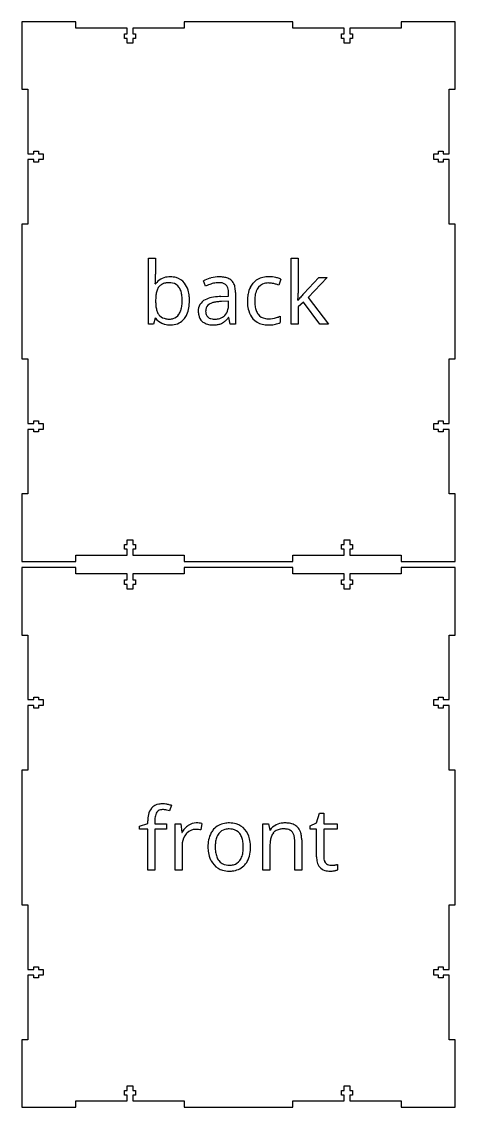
# Model space of a CAD drawing. Header units: inches. Extents: x 0 to 624, y 3 to 518.
# Drawn here: x 0 to 206, y 3 to 518 of the extents above; entities that cross this region are included whole.
import ezdxf

# ---------------------------------------------------------------- set-up
doc = ezdxf.new("R2010")
doc.units = ezdxf.units.IN

msp = doc.modelspace()

# ---------------------------------------------------------------- linework, layer by layer
at = {"layer": 'back_labelLayer'}
for p, q in [((60.29, 374.55), (60.29, 405.85)), ((60.29, 405.85), (63.63, 405.85)), ((63.63, 405.85), (63.63, 398.25)), ((128.07, 374.55), (128.07, 405.85)), ((128.07, 405.85), (131.37, 405.85)), ((131.37, 405.85), (131.37, 389.26)), ((134, 389.05), (141.12, 396.6)), ((145.09, 396.6), (136.15, 387.2)), ((141.12, 396.6), (145.09, 396.6)), ((63.47, 393.66), (63.63, 393.66)), ((87.39, 392.51), (86.36, 395.07)), ((123.16, 395.85), (122.13, 393.02)), ((94.57, 387.65), (98.31, 387.77)), ((98.31, 387.77), (98.31, 389.14)), ((101.57, 389.6), (101.57, 374.55)), ((136.15, 387.2), (145.71, 374.55)), ((98.23, 385.39), (94.89, 385.25)), ((98.23, 383.4), (98.23, 385.39)), ((131.2, 385.84), (131.37, 385.84)), ((133.88, 384.97), (131.37, 382.8)), ((131.37, 382.8), (131.37, 374.55)), ((141.67, 374.55), (133.88, 384.97)), ((63.39, 377.39), (62.69, 374.55)), ((63.63, 377.39), (63.39, 377.39)), ((98.43, 377.69), (98.27, 377.69)), ((99.1, 374.55), (98.43, 377.69)), ((122.84, 378.25), (122.84, 375.29)), ((62.69, 374.55), (60.29, 374.55)), ((101.57, 374.55), (99.1, 374.55)), ((131.37, 374.55), (128.07, 374.55)), ((145.71, 374.55), (141.67, 374.55))]:
    msp.add_line(p, q, dxfattribs=at)
for centre, radius, start, end in [((-5.99, 398.19), 69.63, 358.1123, 0.0484), ((69.86, 389.32), 7.59, 95.1835, 145.1109), ((70.53, 385.56), 11.41, 89.8743, 96.8145), ((70.65, 386.75), 10.21, 74.2393, 90.5624), ((71.33, 389.23), 7.64, 38.5631, 74.067), ((93.85, 381.5), 15.47, 90.0714, 104.6521), ((93.91, 382.86), 14.1, 81.568, 90.3249), ((94.72, 388.17), 8.73, 68.2274, 81.7494), ((116.35, 388.23), 8.65, 101.4913, 138.3134), ((117.39, 383.89), 13.11, 89.5892, 102.1788), ((117.47, 381.93), 15.07, 77.7702, 89.9475), ((117.19, 380.36), 16.67, 74.6797, 77.9579), ((21.85, 396.96), 41.75, 355.4717, 355.6527), ((13.38, 397.54), 50.24, 355.7239, 358.1259), ((69.73, 388.79), 5.72, 143.3382, 161.256), ((68.66, 389.49), 4.44, 120.1403, 142.4249), ((69.3, 388.29), 5.81, 100.4469, 119.6701), ((70, 384.78), 9.38, 89.5731, 100.7324), ((70.12, 386.44), 7.72, 78.6781, 90.3749), ((70.77, 389.22), 4.87, 35.5408, 79.8011), ((70.23, 388.83), 5.54, 32.7035, 35.5242), ((68.73, 387.98), 7.26, 15.7779, 32.0151), ((69.59, 387.88), 9.84, 16.4709, 38.4075), ((93.67, 381.52), 15.4, 106.3569, 118.335), ((97.18, 372.41), 22.37, 112.2122, 115.9641), ((94.99, 377.94), 16.41, 103.6227, 112.432), ((94.33, 379.49), 17.53, 104.5162, 106.549), ((93.71, 383.33), 10.87, 90.4485, 103.7665), ((93.65, 385.95), 8.25, 83.6507, 90.1753), ((93.99, 388.73), 5.46, 70.5716, 83.9929), ((94.71, 390.67), 3.39, 42.7296, 71.038), ((94.4, 390.5), 3.73, 20.4094, 41.4479), ((92.35, 389.72), 5.93, 7.8273, 20.6042), ((95.86, 391), 5.68, 47.8683, 68.2934), ((96.04, 391.36), 5.29, 19.2331, 46.6741), ((92.97, 390.22), 8.56, 6.3379, 19.6815), ((119.24, 386.74), 11.9, 153.0875, 170.1051), ((116.8, 387.9), 9.21, 138.655, 152.6854), ((116.71, 388.38), 5.6, 114.4266, 161.6633), ((117.24, 386.64), 7.41, 88.7194, 112.5668), ((117.4, 386.64), 7.4, 87.675, 89.9748), ((117.28, 384.48), 9.57, 81.691, 87.5079), ((116.68, 380.3), 13.79, 77.2999, 81.7345), ((115.86, 376.43), 17.74, 74.7802, 77.4498), ((116.65, 379.21), 14.86, 68.3294, 74.8831), ((118.73, 385.94), 10.88, 70.0946, 74.7386), ((120.19, 389.96), 6.6, 63.5034, 70.1862), ((120.89, 391.42), 4.98, 62.928, 63.1879), ((89.36, 385.61), 25.73, 177.6177, 180.0425), ((81.62, 386.01), 17.98, 171.0668, 177.8457), ((74.18, 387.21), 10.45, 160.8926, 171.2334), ((63.95, 386.57), 12.25, 6.1649, 16.0396), ((56.51, 385.71), 19.73, 359.7681, 6.3095), ((64.59, 386.31), 15.08, 5.1338, 16.7973), ((58.27, 385.64), 21.43, 359.8779, 5.4094), ((92.56, 375.58), 11.82, 101.3568, 117.0799), ((94.88, 364.71), 22.93, 92.4696, 101.7065), ((95.55, 355.04), 32.62, 91.7165, 92.9096), ((88.72, 389.19), 9.59, 359.6933, 8.0036), ((88.43, 389.64), 13.14, 359.8027, 6.6584), ((125.65, 385.55), 18.43, 169.8978, 180.3689), ((129.14, 385.52), 18.45, 174.531, 180.155), ((121.94, 386.33), 11.21, 160.1418, 175.1368), ((22.82, 393.44), 108.66, 356.0329, 356.6443), ((65.89, 390.92), 65.51, 356.6325, 357.491), ((91.8, 389.78), 39.57, 357.5042, 358.3307), ((109.11, 389.3), 22.25, 358.2739, 359.8928), ((147.5, 374.41), 19.77, 142.3234, 144.7075), ((158.03, 366.29), 33.07, 140.4331, 142.3366), ((171.75, 355), 50.84, 139.2799, 140.4703), ((187.61, 341.36), 71.75, 138.3417, 139.2878), ((85.71, 385.51), 22.08, 179.7763, 185.7075), ((77.01, 384.61), 13.33, 185.5925, 194.2051), ((71.43, 383.16), 7.57, 193.943, 208.0218), ((68.33, 383.39), 7.67, 326.7105, 343.6662), ((63.86, 384.76), 12.34, 343.4171, 353.6369), ((57.11, 385.56), 19.13, 353.4935, 0.2205), ((66.95, 384.32), 12.66, 335.8306, 350.8255), ((60.12, 385.48), 19.58, 350.6563, 0.338), ((89.66, 380.88), 5.78, 115.4905, 182.3568), ((92.66, 380.62), 5.27, 171.2122, 180.2058), ((90.98, 380.96), 3.56, 120.9734, 172.418), ((91.84, 379.65), 5.13, 113.5887, 121.6805), ((93.08, 376.69), 8.34, 102.7995, 113.2433), ((94.58, 370.31), 14.89, 96.3545, 102.9953), ((95.69, 360.75), 24.52, 91.8565, 96.4478), ((92.55, 382.62), 5.59, 314.1892, 347.427), ((89.75, 383.33), 8.48, 346.9178, 0.2825), ((87.6, 383.4), 10.63, 359.818, 0.0001), ((127.42, 385.41), 20.19, 179.9389, 183.9815), ((121.98, 384.93), 14.73, 183.5914, 196.354), ((126.86, 385.39), 16.17, 179.7041, 188.0744), ((121.03, 384.54), 10.29, 187.9315, 200.3885), ((-6.93, 395.45), 138.47, 356.0205, 356.0551), ((69.65, 381.69), 7.4, 215.585, 245.8362), ((69.17, 382.02), 5.04, 208.5537, 217.5606), ((68.99, 381.94), 4.84, 218.1691, 253.8047), ((69.89, 384.71), 7.76, 253.1382, 266.8483), ((70.14, 387.68), 10.74, 266.3776, 270.0511), ((70.22, 383.6), 6.66, 269.3869, 285.8631), ((71.1, 382.09), 7.91, 274.064, 321.4081), ((70.71, 381.81), 4.8, 286.0163, 326.8497), ((69.95, 383.02), 9.39, 321.3161, 335.5436), ((92.29, 380.58), 8.4, 179.5457, 192.6949), ((89.46, 379.88), 5.49, 192.0828, 227.4521), ((92.16, 380.57), 4.77, 179.5266, 192.7787), ((90.55, 380.17), 3.11, 192.3265, 222.058), ((90.43, 380.1), 2.97, 222.5805, 229.2547), ((90.83, 380.63), 3.64, 229.7837, 254.2724), ((91.37, 382.43), 5.52, 253.9397, 266.4534), ((91.55, 384.41), 7.51, 266.0783, 270.059), ((91.62, 386.1), 9.19, 269.5792, 282.0414), ((92.29, 383.12), 6.15, 281.7121, 306.4594), ((92.59, 382.63), 5.58, 306.9881, 313.8559), ((90.81, 382.81), 8.99, 304.8486, 314.8531), ((87.41, 386.27), 13.84, 314.7445, 321.7072), ((117.13, 383.45), 9.66, 196.0167, 221.1349), ((116.16, 382.74), 8.46, 221.7976, 256.8021), ((117.88, 383.37), 6.93, 200.4183, 216.6393), ((116.56, 382.43), 5.3, 216.9695, 261.3103), ((117.14, 385.14), 8.08, 260.1359, 270.2692), ((117.12, 391.04), 13.98, 270.2658, 286.2891), ((116.27, 394.21), 17.26, 286.0461, 292.3654), ((70.21, 382.99), 8.81, 245.9802, 255.5456), ((70.49, 384.28), 10.13, 255.7755, 270.3186), ((70.57, 385.47), 11.33, 269.9226, 275.5482), ((89.61, 380.1), 5.75, 227.7689, 237.805), ((90.11, 380.99), 6.77, 238.3273, 258.9184), ((90.82, 384.4), 10.25, 258.672, 270.4047), ((90.9, 389.18), 15.03, 269.9539, 273.1491), ((91.15, 385.51), 11.35, 272.9335, 281.4139), ((91.88, 381.93), 7.7, 281.298, 293.7314), ((92.44, 380.49), 6.15, 294.3933, 304.7371), ((117.16, 386.63), 12.48, 256.4244, 270.489), ((117.27, 392.46), 18.31, 269.9655, 272.8643), ((117.55, 388.16), 14.01, 272.5981, 282.1878), ((118.53, 383.76), 9.5, 282.0344, 296.9455)]:
    msp.add_arc(centre, radius, start, end, dxfattribs=at)
at = {"layer": 'back_outsideCutPath'}
for p, q in [((0, 518), (0, 486)), ((25.75, 518), (0, 518)), ((25.75, 515), (25.75, 518)), ((50.12, 515), (25.75, 515)), ((50.12, 512.25), (50.12, 515)), ((77.25, 515), (52.88, 515)), ((52.88, 515), (52.88, 512.25)), ((128.75, 518), (77.25, 518)), ((77.25, 518), (77.25, 515)), ((128.75, 515), (128.75, 518)), ((153.12, 515), (128.75, 515)), ((153.12, 512.25), (153.12, 515)), ((180.25, 515), (155.88, 515)), ((155.88, 515), (155.88, 512.25)), ((206, 518), (180.25, 518)), ((180.25, 518), (180.25, 515)), ((206, 486), (206, 518)), ((48.88, 510), (48.88, 512.25)), ((48.88, 512.25), (50.12, 512.25)), ((50.12, 510), (48.88, 510)), ((50.12, 507.75), (50.12, 510)), ((52.88, 512.25), (54.12, 512.25)), ((54.12, 510), (52.88, 510)), ((52.88, 510), (52.88, 507.75)), ((54.12, 512.25), (54.12, 510)), ((151.88, 510), (151.88, 512.25)), ((151.88, 512.25), (153.12, 512.25)), ((153.12, 510), (151.88, 510)), ((153.12, 507.75), (153.12, 510)), ((155.88, 512.25), (157.12, 512.25)), ((157.12, 510), (155.88, 510)), ((155.88, 510), (155.88, 507.75)), ((157.12, 512.25), (157.12, 510)), ((52.88, 507.75), (50.12, 507.75)), ((155.88, 507.75), (153.12, 507.75)), ((0, 486), (3, 486)), ((3, 486), (3, 455.38)), ((203, 455.38), (203, 486)), ((203, 486), (206, 486)), ((3, 455.38), (5.75, 455.38)), ((5.75, 455.38), (5.75, 456.62)), ((5.75, 456.62), (8, 456.62)), ((8, 456.62), (8, 455.38)), ((8, 455.38), (10.25, 455.38)), ((10.25, 455.38), (10.25, 452.62)), ((195.75, 452.62), (195.75, 455.38)), ((195.75, 455.38), (198, 455.38)), ((198, 455.38), (198, 456.62)), ((198, 456.62), (200.25, 456.62)), ((200.25, 456.62), (200.25, 455.38)), ((200.25, 455.38), (203, 455.38)), ((5.75, 452.62), (3, 452.62)), ((3, 452.62), (3, 422)), ((5.75, 451.38), (5.75, 452.62)), ((8, 451.38), (5.75, 451.38)), ((10.25, 452.62), (8, 452.62)), ((8, 452.62), (8, 451.38)), ((198, 452.62), (195.75, 452.62)), ((198, 451.38), (198, 452.62)), ((200.25, 451.38), (198, 451.38)), ((203, 452.62), (200.25, 452.62)), ((200.25, 452.62), (200.25, 451.38)), ((203, 422), (203, 452.62)), ((3, 422), (0, 422)), ((0, 422), (0, 358)), ((206, 422), (203, 422)), ((206, 358), (206, 422)), ((0, 358), (3, 358)), ((3, 358), (3, 327.38)), ((203, 327.38), (203, 358)), ((203, 358), (206, 358)), ((3, 327.38), (5.75, 327.38)), ((5.75, 324.62), (3, 324.62)), ((3, 324.62), (3, 294)), ((5.75, 327.38), (5.75, 328.62)), ((5.75, 328.62), (8, 328.62)), ((5.75, 323.38), (5.75, 324.62)), ((8, 328.62), (8, 327.38)), ((8, 327.38), (10.25, 327.38)), ((10.25, 324.62), (8, 324.62)), ((8, 324.62), (8, 323.38)), ((10.25, 327.38), (10.25, 324.62)), ((195.75, 324.62), (195.75, 327.38)), ((195.75, 327.38), (198, 327.38)), ((198, 324.62), (195.75, 324.62)), ((198, 327.38), (198, 328.62)), ((198, 328.62), (200.25, 328.62)), ((198, 323.38), (198, 324.62)), ((200.25, 328.62), (200.25, 327.38)), ((200.25, 327.38), (203, 327.38)), ((203, 324.62), (200.25, 324.62)), ((200.25, 324.62), (200.25, 323.38)), ((203, 294), (203, 324.62)), ((8, 323.38), (5.75, 323.38)), ((200.25, 323.38), (198, 323.38)), ((3, 294), (0, 294)), ((0, 294), (0, 262)), ((206, 294), (203, 294)), ((206, 262), (206, 294)), ((48.88, 267.75), (48.88, 270)), ((48.88, 270), (50.12, 270)), ((50.12, 270), (50.12, 272.25)), ((50.12, 272.25), (52.88, 272.25)), ((52.88, 272.25), (52.88, 270)), ((52.88, 270), (54.12, 270)), ((54.12, 270), (54.12, 267.75)), ((151.88, 267.75), (151.88, 270)), ((151.88, 270), (153.12, 270)), ((153.12, 270), (153.12, 272.25)), ((153.12, 272.25), (155.88, 272.25)), ((155.88, 272.25), (155.88, 270)), ((155.88, 270), (157.12, 270)), ((157.12, 270), (157.12, 267.75)), ((25.75, 262), (25.75, 265)), ((25.75, 265), (50.12, 265)), ((50.12, 267.75), (48.88, 267.75)), ((50.12, 265), (50.12, 267.75)), ((54.12, 267.75), (52.88, 267.75)), ((52.88, 267.75), (52.88, 265)), ((52.88, 265), (77.25, 265)), ((77.25, 265), (77.25, 262)), ((128.75, 262), (128.75, 265)), ((128.75, 265), (153.12, 265)), ((153.12, 267.75), (151.88, 267.75)), ((153.12, 265), (153.12, 267.75)), ((157.12, 267.75), (155.88, 267.75)), ((155.88, 267.75), (155.88, 265)), ((155.88, 265), (180.25, 265)), ((180.25, 265), (180.25, 262)), ((0, 262), (25.75, 262)), ((77.25, 262), (128.75, 262)), ((180.25, 262), (206, 262))]:
    msp.add_line(p, q, dxfattribs=at)
at = {"layer": 'front_labelLayer'}
for p, q in [((71.12, 146.26), (70.26, 143.58)), ((140.13, 137.89), (141.53, 142.6)), ((141.53, 142.6), (143.47, 142.6)), ((143.47, 142.6), (143.47, 137.49)), ((55.98, 136.4), (59.92, 137.61)), ((55.98, 134.89), (55.98, 136.4)), ((59.92, 134.89), (55.98, 134.89)), ((59.92, 137.61), (59.92, 138.84)), ((59.92, 115.44), (59.92, 134.89)), ((63.26, 138.92), (63.26, 137.49)), ((63.26, 137.49), (68.87, 137.49)), ((68.87, 134.89), (63.26, 134.89)), ((63.26, 134.89), (63.26, 115.44)), ((68.87, 137.49), (68.87, 134.89)), ((72.89, 115.44), (72.89, 137.49)), ((72.89, 137.49), (75.65, 137.49)), ((75.65, 137.49), (76.03, 133.4)), ((85.59, 137.65), (85.13, 134.55)), ((114.6, 115.44), (114.6, 137.49)), ((114.6, 137.49), (117.31, 137.49)), ((117.31, 137.49), (117.86, 134.47)), ((117.86, 134.47), (118.02, 134.47)), ((136.97, 136.5), (140.13, 137.89)), ((136.97, 134.89), (136.97, 136.5)), ((140.13, 134.89), (136.97, 134.89)), ((140.13, 121.78), (140.13, 134.89)), ((143.47, 137.49), (149.86, 137.49)), ((149.86, 134.89), (143.47, 134.89)), ((143.47, 134.89), (143.47, 121.92)), ((149.86, 137.49), (149.86, 134.89)), ((76.03, 133.4), (76.19, 133.4)), ((129.69, 115.44), (129.69, 129.7)), ((133.02, 129.82), (133.02, 115.44)), ((76.23, 127.27), (76.23, 115.44)), ((117.94, 127.01), (117.94, 115.44)), ((63.26, 115.44), (59.92, 115.44)), ((76.23, 115.44), (72.89, 115.44)), ((117.94, 115.44), (114.6, 115.44)), ((133.02, 115.44), (129.69, 115.44)), ((150.02, 118.2), (150.02, 115.64))]:
    msp.add_line(p, q, dxfattribs=at)
for centre, radius, start, end in [((67.09, 140.48), 7, 141.7434, 168.2322), ((66.05, 141.02), 5.86, 98.2552, 139.6203), ((66.96, 136.81), 10.15, 89.6697, 99.9314), ((66.92, 139.7), 4.5, 89.4859, 103.4197), ((66.93, 137.03), 7.18, 83.0761, 89.7927), ((66.96, 136.21), 10.75, 81.5641, 89.7018), ((66.21, 130.94), 16.08, 75.974, 81.6565), ((64.91, 125.55), 21.62, 73.2964, 76.0946), ((73.45, 138.99), 13.53, 167.5776, 180.6587), ((79.02, 138.92), 15.77, 178.1973, 180.0232), ((74.71, 139.11), 11.45, 171.6528, 178.4384), ((70.14, 139.79), 6.82, 161.8438, 171.7847), ((67.33, 140.74), 3.86, 145.0689, 162.1802), ((66.51, 141.26), 2.89, 102.7677, 144.338), ((66.5, 133.5), 10.73, 76.5184, 83.0217), ((65.24, 128.16), 16.22, 71.9613, 76.5918), ((86.02, 127.87), 11.28, 139.4139, 150.6033), ((84, 129.6), 8.61, 124.2321, 139.4161), ((82.67, 129.07), 5.79, 89.6335, 137.0881), ((82.92, 131.23), 6.66, 89.6797, 124.4406), ((82.71, 127.02), 7.83, 87.3437, 89.9659), ((82.99, 122.56), 15.33, 84.9923, 90.1281), ((82.57, 124.61), 10.25, 81.5884, 87.1917), ((81.93, 120.19), 14.72, 77.4454, 81.636), ((83.36, 126.68), 11.19, 78.4892, 85.0266), ((98.06, 128.73), 9.23, 138.1759, 150.2287), ((97.74, 128.97), 8.83, 99.1759, 137.9833), ((97.82, 129.65), 5.32, 103.4685, 142.3119), ((98.6, 124.92), 12.97, 89.7326, 100.076), ((98.49, 127.11), 7.95, 89.4806, 103.8805), ((98.61, 126.63), 8.42, 79.3453, 90.3175), ((98.78, 126.67), 11.22, 73.5223, 90.5692), ((99.25, 129.49), 5.49, 37.9578, 80.4006), ((99.43, 129.06), 8.74, 41.1446, 73.2134), ((98.18, 127.98), 10.4, 13.5014, 41.0703), ((123.73, 130.85), 6.76, 116.9443, 147.6526), ((123.11, 130.11), 4.71, 118.5439, 139.1927), ((124.43, 129.68), 8.13, 115.8072, 117.6068), ((123.83, 128.69), 6.29, 100.1176, 118.1603), ((124.79, 128.84), 9.04, 94.3227, 115.5454), ((124.54, 124.95), 10.11, 89.5933, 100.3718), ((125.01, 126.96), 10.93, 89.9579, 94.7109), ((124.64, 126.2), 8.85, 84.0198, 90.1511), ((125.1, 124.71), 13.18, 80.5585, 90.3538), ((124.97, 129.05), 5.98, 71.0828, 84.3691), ((125.72, 131.14), 3.76, 43.3791, 71.5386), ((125.92, 129.48), 8.34, 65.1094, 80.7638), ((126.89, 131.61), 6, 46.5585, 64.8782), ((126.96, 131.83), 5.79, 19.3849, 45.5997), ((83.89, 127.67), 7.63, 138.9576, 174.5422), ((84.09, 127.47), 7.92, 135.6209, 138.8377), ((105.82, 126.6), 17.34, 169.2443, 180.3881), ((99.94, 127.77), 11.34, 150.7111, 169.4695), ((103.21, 127.37), 11.22, 162.0653, 173.1675), ((99.12, 128.74), 6.9, 142.9026, 162.375), ((98.12, 128.69), 6.88, 20.0257, 37.4351), ((94.72, 127.44), 10.5, 7.744, 20.069), ((88.62, 126.57), 16.66, 359.7076, 7.8973), ((93.32, 126.71), 15.41, 1.1277, 13.88), ((133.72, 127.27), 15.78, 171.1766, 178.3218), ((127.53, 128.27), 9.51, 159.9534, 171.3801), ((123.74, 129.69), 5.46, 140.1519, 160.3146), ((125.52, 131.05), 3.97, 22.7024, 42.342), ((123.74, 130.31), 5.9, 8.4931, 22.658), ((120.25, 129.76), 9.44, 359.6714, 8.6877), ((123.62, 130.58), 9.36, 6.9634, 19.8363), ((118.45, 129.88), 14.57, 359.7631, 7.2116), ((86.37, 127.28), 10.14, 173.6908, 180.0883), ((105.19, 126.42), 16.71, 179.7745, 189.0933), ((100.9, 125.69), 12.35, 188.9102, 205.3171), ((109.59, 126.56), 17.65, 173.0086, 180.2464), ((108.86, 126.4), 16.91, 179.706, 187.9161), ((102.65, 125.51), 10.64, 187.7639, 200.0977), ((93.75, 125.69), 11.49, 342.3616, 353.7537), ((87.69, 126.42), 17.59, 353.5363, 0.2014), ((91.49, 126.37), 17.25, 349.1762, 0.3863), ((89.14, 126.49), 19.6, 359.9919, 1.542), ((139.33, 127.02), 21.39, 178.0811, 180.0236), ((99.63, 125.16), 10.98, 205.656, 208.4461), ((97.97, 124.15), 9.04, 207.7947, 238.6758), ((99.24, 124.25), 7.01, 200.0846, 216.9132), ((97.99, 123.36), 5.47, 217.301, 261.7099), ((99.29, 123.31), 5.4, 284.5662, 322.6334), ((97.86, 124.35), 7.17, 323.0089, 342.6391), ((99.09, 124.28), 9.32, 318.144, 329.7566), ((97.3, 125.21), 11.33, 330.2507, 349.4116), ((150.62, 121.66), 10.5, 179.3551, 192.8478), ((145.36, 120.23), 5.05, 190.3818, 253.8772), ((150.19, 121.88), 6.72, 179.6416, 189.7506), ((147.82, 121.45), 4.31, 189.548, 205.7874), ((146.84, 121), 3.24, 206.1294, 221.4084), ((146.73, 120.92), 3.1, 221.5949, 262.3505), ((98.09, 124.38), 9.3, 238.8116, 253.2428), ((98.45, 125.76), 10.72, 253.5437, 270.4182), ((98.57, 126.13), 8.29, 260.5033, 270.2477), ((98.58, 128), 12.97, 269.7503, 279.8033), ((98.68, 125.59), 7.76, 269.4482, 284.7256), ((99.41, 124.02), 8.9, 278.8959, 317.9979), ((146.39, 123.76), 8.72, 253.7848, 270.8853), ((146.99, 122.26), 4.46, 261.3266, 270.1913), ((146.52, 123.6), 8.56, 270.0033, 270.7606), ((146.47, 125.45), 10.41, 270.8933, 275.5484), ((147.03, 128.76), 10.97, 269.8804, 278.3028), ((146.09, 129.49), 14.47, 275.526, 279.294), ((146.43, 127.54), 12.49, 279.1863, 280.1142), ((147.13, 127.91), 10.11, 278.4156, 279.0082), ((146.99, 124.5), 9.4, 280.007, 283.3735), ((145.9, 135.77), 18.06, 278.959, 280.5104), ((147.83, 121.01), 5.81, 283.3069, 288.1198), ((147.08, 129.48), 11.66, 280.4848, 282.6268), ((148.1, 124.91), 6.98, 282.5877, 285.5795), ((148.62, 118.61), 3.28, 287.9888, 295.3049), ((148.62, 123.01), 5.02, 285.7242, 286.2562)]:
    msp.add_arc(centre, radius, start, end, dxfattribs=at)
at = {"layer": 'front_outsideCutPath'}
for p, q in [((0, 259), (0, 227)), ((25.75, 259), (0, 259)), ((25.75, 256), (25.75, 259)), ((128.75, 259), (77.25, 259)), ((77.25, 259), (77.25, 256)), ((128.75, 256), (128.75, 259)), ((206, 259), (180.25, 259)), ((180.25, 259), (180.25, 256)), ((206, 227), (206, 259)), ((50.12, 256), (25.75, 256)), ((48.88, 251), (48.88, 253.25)), ((48.88, 253.25), (50.12, 253.25)), ((50.12, 253.25), (50.12, 256)), ((77.25, 256), (52.88, 256)), ((52.88, 256), (52.88, 253.25)), ((52.88, 253.25), (54.12, 253.25)), ((54.12, 253.25), (54.12, 251)), ((153.12, 256), (128.75, 256)), ((151.88, 251), (151.88, 253.25)), ((151.88, 253.25), (153.12, 253.25)), ((153.12, 253.25), (153.12, 256)), ((180.25, 256), (155.88, 256)), ((155.88, 256), (155.88, 253.25)), ((155.88, 253.25), (157.12, 253.25)), ((157.12, 253.25), (157.12, 251)), ((50.12, 251), (48.88, 251)), ((50.12, 248.75), (50.12, 251)), ((52.88, 248.75), (50.12, 248.75)), ((54.12, 251), (52.88, 251)), ((52.88, 251), (52.88, 248.75)), ((153.12, 251), (151.88, 251)), ((153.12, 248.75), (153.12, 251)), ((155.88, 248.75), (153.12, 248.75)), ((157.12, 251), (155.88, 251)), ((155.88, 251), (155.88, 248.75)), ((0, 227), (3, 227)), ((3, 227), (3, 196.38)), ((203, 196.38), (203, 227)), ((203, 227), (206, 227)), ((3, 196.38), (5.75, 196.38)), ((5.75, 196.38), (5.75, 197.62)), ((5.75, 197.62), (8, 197.62)), ((8, 197.62), (8, 196.38)), ((8, 196.38), (10.25, 196.38)), ((10.25, 196.38), (10.25, 193.62)), ((195.75, 193.62), (195.75, 196.38)), ((195.75, 196.38), (198, 196.38)), ((198, 196.38), (198, 197.62)), ((198, 197.62), (200.25, 197.62)), ((200.25, 197.62), (200.25, 196.38)), ((200.25, 196.38), (203, 196.38)), ((5.75, 193.62), (3, 193.62)), ((3, 193.62), (3, 163)), ((5.75, 192.38), (5.75, 193.62)), ((8, 192.38), (5.75, 192.38)), ((10.25, 193.62), (8, 193.62)), ((8, 193.62), (8, 192.38)), ((198, 193.62), (195.75, 193.62)), ((198, 192.38), (198, 193.62)), ((200.25, 192.38), (198, 192.38)), ((203, 193.62), (200.25, 193.62)), ((200.25, 193.62), (200.25, 192.38)), ((203, 163), (203, 193.62)), ((3, 163), (0, 163)), ((0, 163), (0, 99)), ((206, 163), (203, 163)), ((206, 99), (206, 163)), ((0, 99), (3, 99)), ((3, 99), (3, 68.38)), ((203, 68.38), (203, 99)), ((203, 99), (206, 99)), ((3, 68.38), (5.75, 68.38)), ((5.75, 68.38), (5.75, 69.62)), ((5.75, 69.62), (8, 69.62)), ((8, 69.62), (8, 68.38)), ((8, 68.38), (10.25, 68.38)), ((10.25, 68.38), (10.25, 65.62)), ((195.75, 65.62), (195.75, 68.38)), ((195.75, 68.38), (198, 68.38)), ((198, 68.38), (198, 69.62)), ((198, 69.62), (200.25, 69.62)), ((200.25, 69.62), (200.25, 68.38)), ((200.25, 68.38), (203, 68.38)), ((5.75, 65.62), (3, 65.62)), ((3, 65.62), (3, 35)), ((5.75, 64.38), (5.75, 65.62)), ((8, 64.38), (5.75, 64.38)), ((10.25, 65.62), (8, 65.62)), ((8, 65.62), (8, 64.38)), ((198, 65.62), (195.75, 65.62)), ((198, 64.38), (198, 65.62)), ((200.25, 64.38), (198, 64.38)), ((203, 65.62), (200.25, 65.62)), ((200.25, 65.62), (200.25, 64.38)), ((203, 35), (203, 65.62)), ((3, 35), (0, 35)), ((0, 35), (0, 3)), ((206, 35), (203, 35)), ((206, 3), (206, 35)), ((48.88, 8.75), (48.88, 11)), ((48.88, 11), (50.12, 11)), ((50.12, 11), (50.12, 13.25)), ((50.12, 13.25), (52.88, 13.25)), ((52.88, 13.25), (52.88, 11)), ((52.88, 11), (54.12, 11)), ((54.12, 11), (54.12, 8.75)), ((151.88, 8.75), (151.88, 11)), ((151.88, 11), (153.12, 11)), ((153.12, 11), (153.12, 13.25)), ((153.12, 13.25), (155.88, 13.25)), ((155.88, 13.25), (155.88, 11)), ((155.88, 11), (157.12, 11)), ((157.12, 11), (157.12, 8.75)), ((25.75, 3), (25.75, 6)), ((25.75, 6), (50.12, 6)), ((50.12, 8.75), (48.88, 8.75)), ((50.12, 6), (50.12, 8.75)), ((54.12, 8.75), (52.88, 8.75)), ((52.88, 8.75), (52.88, 6)), ((52.88, 6), (77.25, 6)), ((77.25, 6), (77.25, 3)), ((128.75, 3), (128.75, 6)), ((128.75, 6), (153.12, 6)), ((153.12, 8.75), (151.88, 8.75)), ((153.12, 6), (153.12, 8.75)), ((157.12, 8.75), (155.88, 8.75)), ((155.88, 8.75), (155.88, 6)), ((155.88, 6), (180.25, 6)), ((180.25, 6), (180.25, 3)), ((0, 3), (25.75, 3)), ((77.25, 3), (128.75, 3)), ((180.25, 3), (206, 3))]:
    msp.add_line(p, q, dxfattribs=at)

doc.saveas('drawing.dxf')
